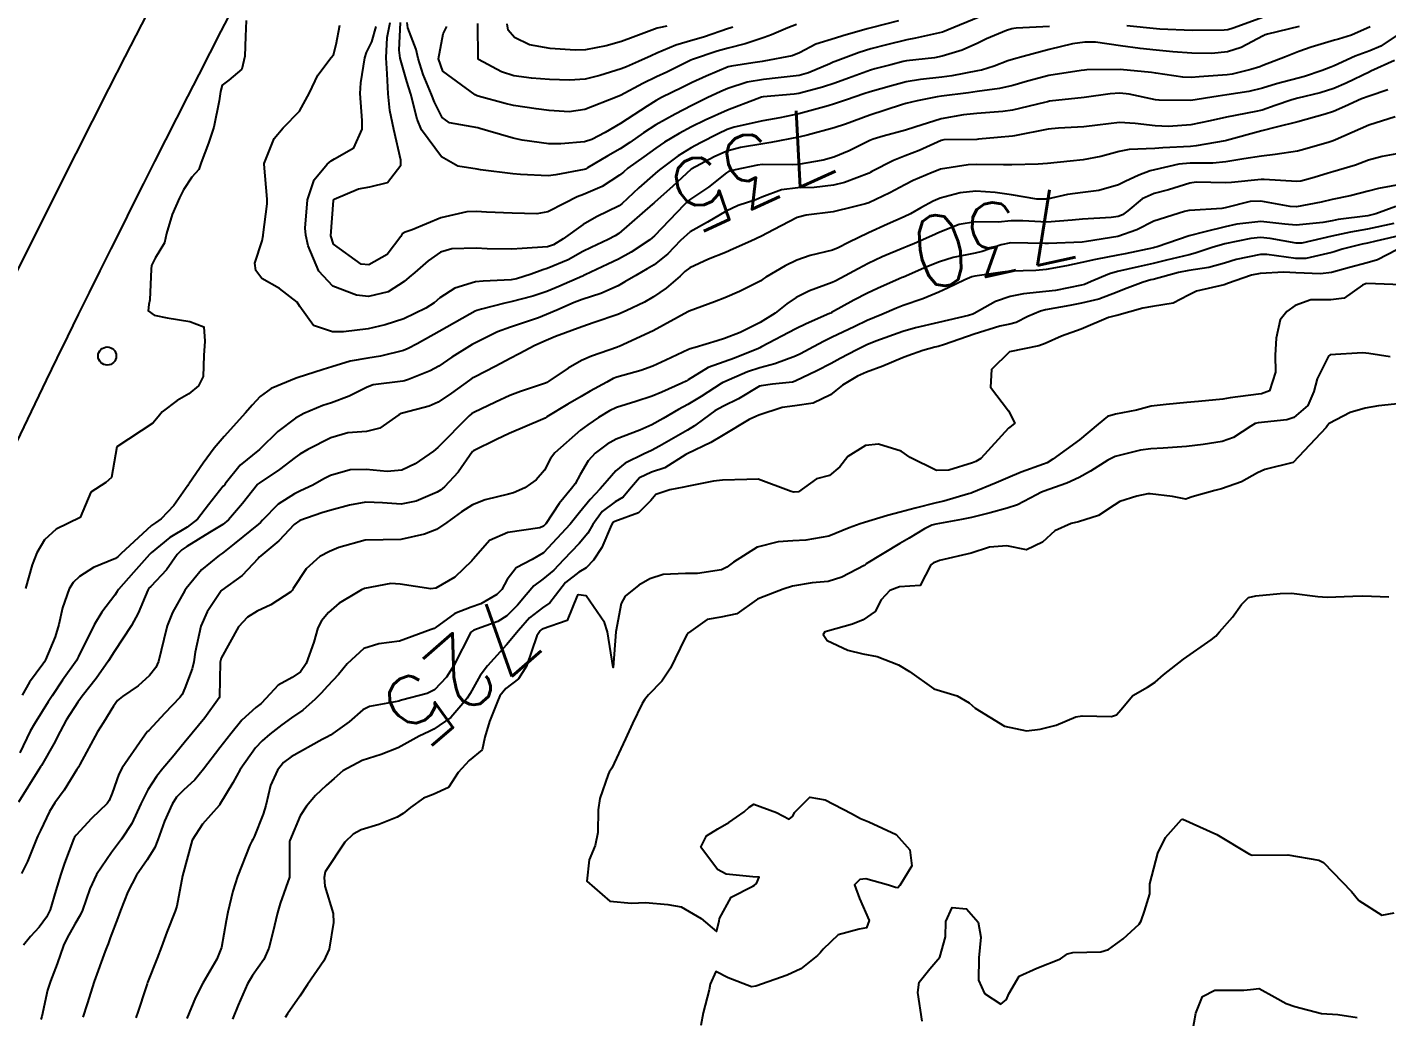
# Model space of a CAD drawing. Header units: metres. Extents: x 318500 to 325275, y 7408834 to 7428799.
# Drawn here: x 320094.4 to 320170.7, y 7411945.8 to 7412001.3 of the extents above; entities that cross this region are included whole.
import ezdxf
from ezdxf.enums import TextEntityAlignment as Align

# ---------------------------------------------------------------- set-up
doc = ezdxf.new("R2010")
doc.units = ezdxf.units.M
doc.header["$MEASUREMENT"] = 0
for name, color, linetype in [('Cotas', 45, 'Continuous'), ('Curvas de Nivel 1m', 11, 'Continuous'), ('Curvas de Nivel 5m', 15, 'Continuous'), ('Linha Férrea', 20, 'Continuous'), ('Postes', 20, 'Continuous')]:
    doc.layers.add(name, color=color, linetype=linetype)
doc.styles.add('Style-STANDARD', font='STANDARD.shx')

msp = doc.modelspace()

# ---------------------------------------------------------------- linework, layer by layer
at = {"layer": 'Curvas de Nivel 1m', "flags": 128}
for points, elevation in [([(320165.755, 7412001.299), (320163.986, 7412000.866), (320163.808, 7412000.811), (320163.749, 7412000.779), (320162.517, 7412000.109), (320161.735, 7411999.869), (320160.855, 7411999.787), (320159.733, 7411999.791), (320158.669, 7411999.871), (320157.735, 7411999.966), (320156.837, 7412000.064), (320155.739, 7412000.217), (320154.326, 7412000.409), (320153.741, 7412000.425), (320153.047, 7412000.318), (320151.735, 7411999.997), (320150.279, 7411999.603), (320149.726, 7411999.471), (320149.419, 7411999.369), (320148.645, 7411999.071), (320147.941, 7411998.853), (320147.716, 7411998.8), (320146.278, 7411998.535), (320145.71, 7411998.458), (320144.511, 7411998.325), (320143.706, 7411998.182), (320142.88, 7411997.97), (320141.697, 7411997.63), (320141.344, 7411997.516), (320140.369, 7411997.18), (320139.688, 7411996.949), (320139.329, 7411996.836), (320137.682, 7411996.389), (320136.623, 7411996.174), (320135.678, 7411996.01), (320134.059, 7411995.649), (320133.672, 7411995.513), (320133.164, 7411995.275), (320132.18, 7411994.767), (320131.658, 7411994.485), (320130.916, 7411994.036), (320129.941, 7411993.315), (320129.779, 7411993.177), (320129.636, 7411993.052), (320128.715, 7411992.242), (320127.759, 7411991.348), (320127.609, 7411991.24), (320126.346, 7411990.619), (320125.598, 7411990.183), (320124.473, 7411989.387), (320123.93, 7411989.049), (320123.583, 7411988.945), (320122.159, 7411988.844), (320121.581, 7411988.803), (320120.194, 7411988.831), (320119.581, 7411988.858), (320118.224, 7411988.827), (320117.577, 7411988.639), (320116.901, 7411988.159), (320116.149, 7411987.501), (320115.833, 7411987.228), (320115.552, 7411986.989), (320114.651, 7411986.411), (320113.539, 7411986.16), (320112.862, 7411986.219), (320111.548, 7411986.727), (320110.753, 7411987.572), (320110.167, 7411988.996), (320110.021, 7411989.584), (320109.991, 7411989.981), (320110.126, 7411991.582), (320110.505, 7411992.699), (320111.228, 7411993.566), (320111.445, 7411993.761), (320111.645, 7411993.864), (320112.717, 7411994.481), (320113.18, 7411995.545), (320113.192, 7411996.028), (320113.084, 7411997.546), (320113.114, 7411998.13), (320113.346, 7411999.544), (320113.436, 7411999.831), (320113.733, 7412000.439), (320113.981, 7412001.302)], 736), ([(320151.753, 7412001.297), (320149.891, 7412001.197), (320149.751, 7412001.189), (320149.644, 7412001.168), (320149.335, 7412001.064), (320148.222, 7412000.596), (320147.739, 7412000.368), (320146.852, 7411999.975), (320145.728, 7411999.627), (320145.296, 7411999.546), (320143.723, 7411999.365), (320143.535, 7411999.33), (320142.846, 7411999.149), (320141.959, 7411998.915), (320141.715, 7411998.84), (320140.483, 7411998.404), (320139.704, 7411998.119), (320139.017, 7411997.883), (320137.695, 7411997.536), (320137.421, 7411997.496), (320135.692, 7411997.348), (320135.602, 7411997.331), (320135.347, 7411997.245), (320133.683, 7411996.602), (320132.441, 7411996.045), (320131.674, 7411995.667), (320130.977, 7411995.3), (320130.159, 7411994.816), (320129.657, 7411994.474), (320128.994, 7411993.986), (320128.102, 7411993.343), (320127.849, 7411993.134), (320127.634, 7411992.957), (320126.661, 7411992.323), (320125.617, 7411991.865), (320125.256, 7411991.734), (320124.564, 7411991.386), (320123.605, 7411990.895), (320122.98, 7411990.785), (320121.604, 7411990.825), (320120.169, 7411990.879), (320119.605, 7411990.916), (320119.054, 7411990.908), (320117.601, 7411990.573), (320115.986, 7411989.896), (320115.593, 7411989.76), (320115.437, 7411989.666), (320115.362, 7411989.512), (320114.591, 7411988.503), (320113.566, 7411987.925), (320113.133, 7411987.97), (320111.583, 7411989.081), (320111.432, 7411989.562), (320111.577, 7411991.528), (320111.582, 7411991.56), (320111.589, 7411991.581), (320111.611, 7411991.602), (320112.976, 7411992.183), (320113.622, 7411992.297), (320114.607, 7411992.539), (320115.36, 7411993.513), (320115.363, 7411993.796), (320114.963, 7411995.521), (320114.735, 7411996.578), (320114.653, 7411997.526), (320114.595, 7411998.638), (320114.543, 7411999.528), (320114.583, 7412000.682), (320114.752, 7412001.525)], 737), ([(320147.757, 7412001.792), (320146.068, 7412001.105), (320145.849, 7412001.008), (320145.748, 7412000.974), (320144.228, 7412000.647), (320143.741, 7412000.544), (320142.613, 7412000.275), (320141.733, 7412000.037), (320141.07, 7411999.83), (320139.722, 7411999.331), (320139.625, 7411999.287), (320139.428, 7411999.194), (320138.236, 7411998.688), (320137.71, 7411998.554), (320136.527, 7411998.413), (320135.706, 7411998.331), (320134.792, 7411998.165), (320133.698, 7411997.814), (320133.318, 7411997.653), (320132.55, 7411997.287), (320131.686, 7411996.861), (320130.747, 7411996.376), (320129.675, 7411995.785), (320128.972, 7411995.33), (320128.215, 7411994.788), (320127.656, 7411994.425), (320126.973, 7411994.034), (320125.839, 7411993.368), (320125.714, 7411993.294), (320125.638, 7411993.266), (320124.054, 7411992.974), (320123.633, 7411992.918), (320122.064, 7411992.993), (320121.634, 7411993.041), (320119.82, 7411993.265), (320119.638, 7411993.293), (320118.553, 7411993.466), (320117.648, 7411993.992), (320116.521, 7411995.497), (320116.278, 7411996.103), (320115.921, 7411997.507), (320115.7, 7411998.201), (320115.323, 7411999.516), (320115.27, 7411999.974), (320115.347, 7412001.516)], 738), ([(320143.287, 7412001.612), (320141.751, 7412001.222), (320141.527, 7412001.163), (320140.161, 7412000.766), (320139.742, 7412000.648), (320138.648, 7412000.295), (320137.729, 7411999.814), (320137.31, 7411999.64), (320135.722, 7411999.348), (320135.629, 7411999.333), (320135.101, 7411999.249), (320133.906, 7411999.078), (320133.716, 7411999.025), (320132.481, 7411998.516), (320131.703, 7411998.148), (320131.135, 7411997.869), (320129.989, 7411997.317), (320129.688, 7411997.153), (320129.179, 7411996.821), (320127.675, 7411995.852), (320126.818, 7411995.359), (320126.068, 7411994.962), (320125.662, 7411994.825), (320124.345, 7411994.705), (320123.66, 7411994.714), (320122.161, 7411994.924), (320121.664, 7411995.034), (320120.243, 7411995.444), (320119.797, 7411995.574), (320119.672, 7411995.603), (320118.087, 7411995.889), (320117.677, 7411996.194), (320117.247, 7411997.048), (320117.081, 7411997.489), (320116.607, 7411998.596), (320116.324, 7411999.501), (320116.224, 7411999.999), (320115.746, 7412001.222), (320115.715, 7412001.511)], 739), ([(320133.99, 7412001.266), (320133.818, 7412001.2), (320133.749, 7412001.18), (320132.339, 7412000.693), (320131.738, 7412000.519), (320130.793, 7412000.25), (320129.727, 7411999.801), (320129.406, 7411999.644), (320128.696, 7411999.335), (320128.027, 7411999.033), (320127.713, 7411998.915), (320126.526, 7411998.549), (320125.705, 7411998.35), (320124.816, 7411998.276), (320123.704, 7411998.315), (320122.687, 7411998.397), (320121.707, 7411998.531), (320121.014, 7411998.745), (320119.72, 7411999.438), (320119.696, 7411999.46), (320119.691, 7411999.489), (320119.683, 7412001.461)], 741), ([(320130.275, 7412001.315), (320129.843, 7412001.225), (320129.748, 7412001.201), (320128.394, 7412000.687), (320127.737, 7412000.452), (320126.886, 7412000.21), (320125.729, 7411999.995), (320125.143, 7411999.971), (320123.73, 7412000.056), (320122.582, 7412000.267), (320121.739, 7412000.681), (320121.39, 7412001.081), (320121.316, 7412001.437)], 742), ([(320163.759, 7412001.818), (320162.068, 7412001.21), (320161.752, 7412001.116), (320161.563, 7412001.09), (320159.752, 7412001.074), (320157.945, 7412001.141), (320157.752, 7412001.155), (320156.102, 7412001.323)], 737), ([(320171.198, 7412000.768), (320170.339, 7412000.183), (320169.737, 7411999.921), (320168.904, 7411999.63), (320167.724, 7411999.091), (320167.538, 7411999.007), (320167.061, 7411998.827), (320166.059, 7411998.492), (320165.713, 7411998.4), (320164.488, 7411998.079), (320163.705, 7411997.842), (320162.935, 7411997.648), (320161.698, 7411997.46), (320161.221, 7411997.381), (320159.693, 7411997.144), (320157.908, 7411997.161), (320157.694, 7411997.19), (320156.217, 7411997.492), (320155.699, 7411997.553), (320155.158, 7411997.525), (320153.695, 7411997.319), (320151.76, 7411997.098), (320151.691, 7411997.089), (320151.645, 7411997.076), (320151.475, 7411997.033), (320149.686, 7411996.609), (320149.141, 7411996.522), (320147.683, 7411996.407), (320146.937, 7411996.345), (320145.68, 7411996.114), (320144.204, 7411995.654), (320143.674, 7411995.484), (320142.43, 7411995.149), (320141.853, 7411994.972), (320141.666, 7411994.894), (320140.508, 7411994.326), (320139.652, 7411993.961), (320139.05, 7411993.795), (320137.645, 7411993.564), (320137.321, 7411993.539), (320135.645, 7411993.546), (320135.371, 7411993.517), (320134.123, 7411993.263), (320133.746, 7411993.161), (320133.637, 7411993.094), (320132.622, 7411992.283), (320131.615, 7411991.607), (320131.435, 7411991.471), (320131.257, 7411991.295), (320129.592, 7411989.553), (320129.327, 7411989.324), (320128.286, 7411988.632), (320127.573, 7411988.248), (320126.964, 7411987.961), (320125.708, 7411987.369), (320125.606, 7411987.323), (320125.559, 7411987.301), (320124.228, 7411986.712), (320123.546, 7411986.439), (320122.774, 7411986.179), (320121.536, 7411985.859), (320121.19, 7411985.779), (320119.885, 7411985.446), (320119.614, 7411985.364), (320119.529, 7411985.325), (320119.227, 7411985.154), (320117.517, 7411984.184), (320116.271, 7411983.499), (320115.777, 7411983.235), (320115.504, 7411983.125), (320114.221, 7411982.801), (320113.498, 7411982.697), (320112.523, 7411982.517), (320111.49, 7411982.203), (320110.999, 7411982.056), (320109.545, 7411981.589), (320109.495, 7411981.575), (320109.48, 7411981.567), (320108.09, 7411980.985), (320107.464, 7411980.541), (320107.016, 7411980.058), (320106.649, 7411979.622), (320105.437, 7411978.307), (320104.88, 7411977.648), (320104.271, 7411976.804), (320103.475, 7411975.669), (320103.447, 7411975.621), (320103.398, 7411975.546), (320102.627, 7411974.432), (320101.916, 7411973.685), (320101.59, 7411973.465), (320101.366, 7411973.304), (320099.642, 7411971.716), (320099.497, 7411971.568), (320099.346, 7411971.46), (320098.122, 7411970.954), (320097.331, 7411970.452), (320096.971, 7411970.108), (320096.754, 7411969.756), (320096.367, 7411968.697), (320096.164, 7411967.761), (320095.972, 7411967.074), (320095.429, 7411965.768), (320095.37, 7411965.667), (320095.266, 7411965.527), (320094.516, 7411964.516), (320094.106, 7411963.787)], 734), ([(320171.12, 7411999.379), (320169.782, 7411998.789), (320169.741, 7411998.769), (320169.72, 7411998.761), (320168.408, 7411998.111), (320167.705, 7411997.815), (320166.948, 7411997.58), (320165.697, 7411997.283), (320165.351, 7411997.189), (320164.412, 7411996.859), (320163.687, 7411996.608), (320163.332, 7411996.519), (320161.683, 7411996.201), (320160.776, 7411996.005), (320159.679, 7411995.787), (320158.428, 7411995.69), (320157.678, 7411995.721), (320156.564, 7411995.846), (320155.679, 7411995.905), (320154.453, 7411995.768), (320153.677, 7411995.663), (320152.251, 7411995.597), (320151.675, 7411995.538), (320149.788, 7411995.165), (320149.671, 7411995.146), (320148.833, 7411995.063), (320147.776, 7411994.971), (320147.668, 7411994.964), (320145.83, 7411994.945), (320145.667, 7411994.909), (320144.441, 7411994.339), (320143.654, 7411994.036), (320143.002, 7411993.787), (320141.795, 7411993.158), (320141.694, 7411993.105), (320141.639, 7411993.076), (320140.259, 7411992.552), (320139.628, 7411992.394), (320138.558, 7411992.268), (320137.625, 7411992.239), (320136.71, 7411992.138), (320135.617, 7411991.719), (320135.282, 7411991.577), (320134.289, 7411991.26), (320133.607, 7411990.939), (320132.557, 7411990.324), (320131.595, 7411989.784), (320131.042, 7411989.298), (320130.343, 7411988.544), (320129.569, 7411987.936), (320129.188, 7411987.703), (320128.546, 7411987.335), (320127.927, 7411986.972), (320127.551, 7411986.76), (320126.577, 7411986.327), (320125.539, 7411985.982), (320125.093, 7411985.82), (320124.109, 7411985.391), (320123.527, 7411985.139), (320123.084, 7411984.965), (320121.52, 7411984.437), (320120.791, 7411984.164), (320119.511, 7411983.536), (320119.36, 7411983.452), (320118.225, 7411982.743), (320117.491, 7411982.245), (320117, 7411981.975), (320115.783, 7411981.505), (320115.561, 7411981.426), (320115.478, 7411981.407), (320113.807, 7411981.195), (320113.473, 7411981.075), (320112.456, 7411980.554), (320111.459, 7411980.193), (320110.988, 7411980.036), (320109.916, 7411979.583), (320109.447, 7411979.328), (320108.455, 7411978.584), (320107.473, 7411977.61), (320107.452, 7411977.587), (320107.429, 7411977.575), (320106.344, 7411976.698), (320105.503, 7411975.638), (320105.461, 7411975.577), (320105.398, 7411975.507), (320104.571, 7411974.464), (320103.956, 7411973.661), (320103.365, 7411973.212), (320102.396, 7411972.643), (320101.351, 7411971.785), (320101.261, 7411971.691), (320100.357, 7411970.682), (320099.512, 7411969.717), (320099.435, 7411969.601), (320099.315, 7411969.411), (320098.578, 7411968.454), (320098.145, 7411967.737), (320097.272, 7411965.97), (320097.207, 7411965.815), (320097.175, 7411965.751), (320096.375, 7411964.637), (320095.796, 7411963.764), (320095.579, 7411963.422), (320095.227, 7411962.875), (320094.797, 7411962.196), (320094.566, 7411961.78), (320093.973, 7411960.569)], 733), ([(320170.742, 7411997.737), (320169.699, 7411997.39), (320169.263, 7411997.23), (320168.32, 7411996.811), (320167.687, 7411996.531), (320167.23, 7411996.369), (320165.681, 7411995.952), (320164.473, 7411995.654), (320163.676, 7411995.437), (320161.685, 7411994.905), (320161.62, 7411994.891), (320159.984, 7411994.596), (320159.665, 7411994.572), (320158.122, 7411994.485), (320157.663, 7411994.455), (320156.232, 7411994.393), (320155.66, 7411994.287), (320154.642, 7411993.999), (320153.652, 7411993.811), (320152.921, 7411993.741), (320151.649, 7411993.613), (320151.118, 7411993.565), (320149.647, 7411993.534), (320149.166, 7411993.538), (320147.647, 7411993.563), (320147.193, 7411993.54), (320145.643, 7411993.286), (320145.508, 7411993.245), (320145.179, 7411993.115), (320144.1, 7411992.658), (320143.629, 7411992.42), (320142.794, 7411991.97), (320141.614, 7411991.413), (320141.427, 7411991.349), (320140.765, 7411991.173), (320139.607, 7411990.903), (320138.1, 7411990.71), (320137.604, 7411990.58), (320136.261, 7411989.895), (320135.593, 7411989.539), (320135, 7411989.249), (320134.029, 7411988.818), (320133.58, 7411988.625), (320132.612, 7411988.242), (320131.567, 7411987.758), (320131.302, 7411987.556), (320131.025, 7411987.298), (320130.239, 7411986.62), (320129.542, 7411986.133), (320129.027, 7411985.839), (320128.007, 7411985.343), (320127.528, 7411985.144), (320126.198, 7411984.688), (320125.521, 7411984.46), (320124.029, 7411983.906), (320123.513, 7411983.693), (320122.885, 7411983.409), (320121.99, 7411982.935), (320121.499, 7411982.672), (320120.689, 7411982.241), (320119.483, 7411981.634), (320119.367, 7411981.566), (320119.204, 7411981.454), (320118.208, 7411980.73), (320117.461, 7411980.226), (320116.949, 7411979.996), (320115.451, 7411979.605), (320115.377, 7411979.584), (320115.239, 7411979.512), (320114.188, 7411978.777), (320113.441, 7411978.583), (320112.392, 7411978.498), (320111.437, 7411978.222), (320110.14, 7411977.579), (320109.696, 7411977.316), (320109.423, 7411977.119), (320108.554, 7411976.458), (320107.401, 7411975.685), (320107.359, 7411975.652), (320107.325, 7411975.611), (320106.471, 7411974.536), (320105.686, 7411973.635), (320105.367, 7411973.372), (320104.624, 7411972.912), (320103.355, 7411972.127), (320103.078, 7411971.948), (320102.811, 7411971.675), (320102.204, 7411970.815), (320101.323, 7411969.89), (320101.225, 7411969.788), (320101.159, 7411969.692), (320100.612, 7411968.389), (320100.247, 7411967.706), (320099.275, 7411966.222), (320098.952, 7411965.725), (320098.26, 7411964.73), (320097.486, 7411963.746), (320097.376, 7411963.609), (320097.235, 7411963.407), (320096.583, 7411962.393), (320096.237, 7411961.76), (320095.898, 7411961.068), (320095.191, 7411959.858), (320095.137, 7411959.771), (320095.047, 7411959.631), (320093.907, 7411957.789)], 732), ([(320171.149, 7411996.232), (320169.68, 7411995.766), (320167.804, 7411994.942), (320167.671, 7411994.885), (320167.455, 7411994.813), (320166.08, 7411994.417), (320165.662, 7411994.305), (320164.407, 7411994.11), (320163.657, 7411994.027), (320162.667, 7411993.868), (320161.652, 7411993.698), (320160.918, 7411993.634), (320159.651, 7411993.625), (320159.012, 7411993.567), (320157.645, 7411993.264), (320157.399, 7411993.197), (320156.761, 7411992.959), (320156.004, 7411992.597), (320155.632, 7411992.415), (320154.52, 7411992.093), (320153.625, 7411991.991), (320152.764, 7411991.872), (320151.619, 7411991.62), (320151.037, 7411991.618), (320149.622, 7411991.854), (320148.706, 7411991.981), (320147.625, 7411992.056), (320146.744, 7411991.972), (320145.618, 7411991.664), (320145.228, 7411991.502), (320144.53, 7411991.121), (320143.947, 7411990.786), (320143.605, 7411990.619), (320142.668, 7411990.212), (320141.596, 7411989.719), (320140.481, 7411989.177), (320139.897, 7411988.874), (320139.583, 7411988.755), (320138.333, 7411988.448), (320137.575, 7411988.196), (320136.918, 7411987.872), (320135.846, 7411987.236), (320135.678, 7411987.119), (320135.557, 7411987.039), (320134.367, 7411986.439), (320133.542, 7411986.087), (320132.957, 7411985.858), (320131.531, 7411985.335), (320131.504, 7411985.317), (320131.462, 7411985.291), (320129.519, 7411984.229), (320127.607, 7411983.349), (320127.534, 7411983.325), (320127.509, 7411983.314), (320126.051, 7411982.815), (320125.498, 7411982.569), (320124.739, 7411982.134), (320123.66, 7411981.397), (320123.552, 7411981.326), (320123.478, 7411981.295), (320122.064, 7411980.828), (320121.468, 7411980.601), (320120.665, 7411980.235), (320119.453, 7411979.654), (320119.327, 7411979.577), (320119.184, 7411979.454), (320117.432, 7411977.693), (320117.192, 7411977.484), (320116.156, 7411976.762), (320115.414, 7411976.415), (320114.599, 7411976.331), (320113.414, 7411976.447), (320112.517, 7411976.44), (320111.408, 7411976.118), (320111.044, 7411975.927), (320110.427, 7411975.575), (320109.734, 7411975.246), (320109.393, 7411975.092), (320108.474, 7411974.509), (320107.598, 7411973.608), (320107.49, 7411973.487), (320107.368, 7411973.381), (320106.002, 7411972.276), (320105.351, 7411971.758), (320105.183, 7411971.642), (320104.169, 7411970.826), (320103.322, 7411969.784), (320103.274, 7411969.717), (320103.245, 7411969.671), (320102.55, 7411968.429), (320102.247, 7411967.68), (320102.054, 7411966.911), (320101.761, 7411965.685), (320101.611, 7411965.341), (320101.258, 7411964.895), (320100.623, 7411964.326), (320099.75, 7411963.712), (320099.466, 7411963.487), (320099.232, 7411963.175), (320098.679, 7411962.267), (320098.338, 7411961.733), (320097.344, 7411959.9), (320097.266, 7411959.749), (320097.24, 7411959.698), (320097.188, 7411959.623), (320096.466, 7411958.462), (320095.952, 7411957.762), (320095.639, 7411957.279), (320095.137, 7411956.209), (320094.999, 7411955.905), (320094.94, 7411955.773), (320094.416, 7411954.475), (320094.078, 7411953.785)], 731), ([(320171.636, 7411992.462), (320170.21, 7411992.203), (320169.629, 7411992.06), (320168.62, 7411991.805), (320167.622, 7411991.592), (320166.994, 7411991.445), (320165.615, 7411991.176), (320165.267, 7411991.194), (320163.619, 7411991.503), (320163.011, 7411991.484), (320161.613, 7411991.12), (320161.421, 7411991.084), (320159.611, 7411990.973), (320159.564, 7411990.968), (320159.336, 7411990.924), (320157.604, 7411990.374), (320156.661, 7411989.897), (320155.595, 7411989.516), (320153.825, 7411989.229), (320153.592, 7411989.208), (320151.693, 7411989.13), (320151.591, 7411989.126), (320151.493, 7411989.129), (320149.591, 7411989.16), (320149.047, 7411989.058), (320147.978, 7411988.681), (320147.583, 7411988.584), (320146.342, 7411988.335), (320145.575, 7411988.096), (320144.871, 7411987.817), (320143.562, 7411987.246), (320143.483, 7411987.209), (320143.317, 7411987.134), (320142.111, 7411986.592), (320141.548, 7411986.334), (320140.772, 7411985.941), (320139.531, 7411985.247), (320139.495, 7411985.226), (320139.413, 7411985.191), (320138.107, 7411984.622), (320137.521, 7411984.337), (320135.604, 7411983.332), (320135.51, 7411983.283), (320135.423, 7411983.241), (320134.071, 7411982.691), (320133.498, 7411982.495), (320132.606, 7411982.166), (320131.483, 7411981.482), (320131.367, 7411981.406), (320131.122, 7411981.295), (320129.994, 7411980.79), (320129.469, 7411980.563), (320128.537, 7411980.261), (320127.459, 7411979.923), (320127.069, 7411979.741), (320126.45, 7411979.36), (320125.849, 7411978.963), (320125.443, 7411978.653), (320123.998, 7411977.391), (320123.755, 7411977.065), (320123.415, 7411976.421), (320122.95, 7411975.864), (320122.319, 7411975.416), (320121.685, 7411975.136), (320121.394, 7411975.063), (320120.084, 7411974.749), (320119.385, 7411974.471), (320118.756, 7411974.083), (320117.935, 7411973.472), (320117.366, 7411973.078), (320116.69, 7411972.817), (320115.36, 7411972.526), (320114.366, 7411972.514), (320113.36, 7411972.491), (320111.876, 7411972.073), (320111.353, 7411971.859), (320110.809, 7411971.568), (320110.04, 7411970.879), (320109.323, 7411969.768), (320109.253, 7411969.658), (320109.183, 7411969.591), (320108.059, 7411968.853), (320107.304, 7411968.512), (320106.746, 7411968.17), (320106.254, 7411967.626), (320105.272, 7411965.863), (320105.228, 7411965.641), (320105.188, 7411963.694), (320105.171, 7411963.641), (320104.353, 7411962.523), (320103.652, 7411961.663), (320103.205, 7411961.125), (320102.547, 7411960.326), (320101.999, 7411959.682), (320101.64, 7411959.229), (320101.172, 7411958.486), (320100.894, 7411957.964), (320100.771, 7411957.696), (320100.258, 7411956.589), (320099.691, 7411955.712), (320099.123, 7411954.974), (320098.279, 7411953.732), (320097.909, 7411952.927), (320097.491, 7411951.744), (320097.363, 7411951.458), (320097.068, 7411950.949), (320096.629, 7411950.182), (320096.435, 7411949.756), (320096.072, 7411948.722), (320095.701, 7411947.763), (320095.535, 7411947.245), (320095.222, 7411945.768), (320095.16, 7411945.606)], 729), ([(320171.184, 7411991.199), (320170.062, 7411990.783), (320169.609, 7411990.681), (320167.948, 7411990.465), (320167.606, 7411990.405), (320167.083, 7411990.296), (320165.603, 7411990.149), (320164.962, 7411990.208), (320163.605, 7411990.352), (320162.272, 7411990.214), (320161.602, 7411990.052), (320160.466, 7411989.774), (320159.596, 7411989.556), (320157.79, 7411988.947), (320157.637, 7411988.902), (320157.589, 7411988.888), (320156.005, 7411988.544), (320155.582, 7411988.467), (320154.335, 7411988.233), (320153.576, 7411988.058), (320152.708, 7411987.878), (320151.57, 7411987.67), (320150.984, 7411987.62), (320149.568, 7411987.569), (320149.115, 7411987.508), (320147.563, 7411987.284), (320147.396, 7411987.249), (320146.996, 7411987.088), (320146.036, 7411986.62), (320145.549, 7411986.397), (320144.639, 7411986.023), (320143.538, 7411985.641), (320143.169, 7411985.502), (320142.349, 7411985.148), (320141.526, 7411984.8), (320140.831, 7411984.478), (320139.517, 7411983.859), (320139.071, 7411983.637), (320138.264, 7411983.202), (320137.776, 7411982.937), (320137.504, 7411982.802), (320136.349, 7411982.375), (320135.494, 7411982.156), (320134.806, 7411981.935), (320133.481, 7411981.347), (320133.43, 7411981.321), (320133.341, 7411981.271), (320132.201, 7411980.551), (320131.462, 7411980.102), (320130.942, 7411979.814), (320130.083, 7411979.311), (320129.446, 7411978.955), (320128.77, 7411978.657), (320127.438, 7411978.15), (320126.927, 7411977.863), (320126.261, 7411977.362), (320125.862, 7411976.928), (320125.412, 7411976.172), (320125.137, 7411975.641), (320124.938, 7411975.377), (320124.237, 7411974.537), (320123.485, 7411973.398), (320123.369, 7411973.273), (320123.15, 7411973.186), (320121.365, 7411972.918), (320120.341, 7411972.46), (320119.432, 7411971.449), (320119.399, 7411971.4), (320119.348, 7411971.328), (320118.39, 7411970.408), (320117.325, 7411969.798), (320117.042, 7411969.766), (320115.328, 7411970.022), (320114.794, 7411970.049), (320113.324, 7411969.781), (320113.151, 7411969.704), (320112.869, 7411969.537), (320111.905, 7411968.957), (320111.303, 7411968.431), (320110.903, 7411967.959), (320110.699, 7411967.569), (320110.473, 7411966.763), (320110.05, 7411965.578), (320109.733, 7411965.113), (320109.258, 7411964.785), (320108.485, 7411964.365), (320107.791, 7411963.604), (320107.519, 7411963.324), (320107.232, 7411963.105), (320106.445, 7411962.399), (320105.813, 7411961.631), (320105.202, 7411960.847), (320104.282, 7411959.654), (320103.802, 7411959.04), (320103.172, 7411958.459), (320102.77, 7411958.07), (320102.527, 7411957.676), (320102.096, 7411956.731), (320101.716, 7411955.684), (320101.558, 7411955.254), (320101.119, 7411954.555), (320100.521, 7411953.699), (320100.037, 7411952.765), (320099.63, 7411951.712), (320099.484, 7411951.304), (320099.057, 7411950.182), (320098.928, 7411949.846), (320098.874, 7411949.723), (320098.763, 7411949.442), (320098.144, 7411947.733), (320097.753, 7411946.481), (320097.508, 7411945.742)], 728), ([(320171.078, 7411990.241), (320169.601, 7411989.937), (320168.637, 7411989.762), (320167.597, 7411989.544), (320165.907, 7411989.149), (320165.593, 7411989.14), (320164.139, 7411989.405), (320163.596, 7411989.464), (320163.059, 7411989.412), (320161.592, 7411989.112), (320160.872, 7411988.901), (320159.919, 7411988.581), (320159.584, 7411988.494), (320158.319, 7411988.199), (320157.576, 7411988.012), (320156.724, 7411987.807), (320155.569, 7411987.549), (320155.121, 7411987.423), (320154.087, 7411986.992), (320153.724, 7411986.831), (320153.557, 7411986.787), (320152.082, 7411986.492), (320151.551, 7411986.425), (320150.293, 7411986.299), (320149.547, 7411986.15), (320148.733, 7411985.871), (320147.532, 7411985.196), (320147.456, 7411985.156), (320147.213, 7411985.085), (320145.526, 7411984.701), (320144.243, 7411984.403), (320143.521, 7411984.198), (320142.016, 7411983.653), (320141.513, 7411983.444), (320140.942, 7411983.169), (320140.014, 7411982.671), (320139.498, 7411982.4), (320138.704, 7411981.986), (320137.483, 7411981.396), (320137.341, 7411981.353), (320136.213, 7411981.229), (320135.567, 7411981.15), (320135.478, 7411981.117), (320134.303, 7411980.422), (320133.461, 7411980.008), (320132.985, 7411979.747), (320132.345, 7411979.281), (320131.835, 7411978.898), (320131.444, 7411978.659), (320129.874, 7411977.753), (320129.432, 7411977.507), (320129.016, 7411977.326), (320127.953, 7411976.811), (320127.415, 7411976.373), (320126.939, 7411975.823), (320126.539, 7411975.359), (320125.989, 7411974.766), (320125.38, 7411974.039), (320125.086, 7411973.662), (320124.851, 7411973.378), (320123.354, 7411971.771), (320122.736, 7411971.409), (320121.835, 7411970.93), (320121.333, 7411970.289), (320121.032, 7411969.726), (320120.74, 7411969.436), (320119.845, 7411968.912), (320119.309, 7411968.726), (320118.391, 7411968.376), (320117.291, 7411967.579), (320117.23, 7411967.541), (320117.056, 7411967.484), (320115.283, 7411966.818), (320114.129, 7411966.674), (320113.279, 7411966.42), (320112.355, 7411965.544), (320111.86, 7411964.952), (320111.251, 7411964.295), (320110.896, 7411963.915), (320110.56, 7411963.57), (320109.851, 7411962.96), (320109.224, 7411962.516), (320108.681, 7411962.132), (320108.003, 7411961.602), (320107.573, 7411961.239), (320107.202, 7411960.842), (320106.342, 7411959.623), (320105.936, 7411958.871), (320105.192, 7411957.64), (320105.178, 7411957.622), (320105.159, 7411957.601), (320104.228, 7411956.57), (320103.656, 7411955.662), (320103.11, 7411953.67), (320102.787, 7411951.971), (320102.695, 7411951.674), (320102.234, 7411950.507), (320101.933, 7411949.681), (320101.679, 7411949.048), (320101.145, 7411947.689), (320101.117, 7411947.6), (320101.024, 7411947.317), (320100.629, 7411946.072), (320100.489, 7411945.698)], 727), ([(320171.599, 7411989.61), (320170.063, 7411989.251), (320169.594, 7411989.152), (320169.295, 7411989.091), (320168.181, 7411988.804), (320167.734, 7411988.662), (320167.587, 7411988.619), (320166.138, 7411988.275), (320165.582, 7411988.275), (320163.942, 7411988.508), (320163.585, 7411988.508), (320162.235, 7411988.229), (320161.577, 7411988.023), (320160.697, 7411987.779), (320159.57, 7411987.606), (320158.998, 7411987.499), (320157.562, 7411987.113), (320157.432, 7411987.081), (320157.016, 7411986.955), (320155.958, 7411986.562), (320155.551, 7411986.396), (320154.52, 7411986.01), (320153.542, 7411985.779), (320152.892, 7411985.657), (320151.535, 7411985.396), (320151.24, 7411985.328), (320150.547, 7411985.04), (320149.878, 7411984.695), (320149.526, 7411984.601), (320148.963, 7411984.497), (320147.52, 7411984.047), (320145.865, 7411983.457), (320145.512, 7411983.352), (320145.318, 7411983.306), (320144.654, 7411983.119), (320143.808, 7411982.824), (320143.504, 7411982.706), (320142.394, 7411982.249), (320141.491, 7411981.905), (320140.974, 7411981.682), (320140.143, 7411981.18), (320139.774, 7411980.887), (320139.472, 7411980.646), (320138.497, 7411980.167), (320137.462, 7411980.025), (320136.748, 7411979.934), (320135.454, 7411979.504), (320135.269, 7411979.427), (320134.894, 7411979.248), (320133.441, 7411978.382), (320132.756, 7411977.958), (320131.43, 7411977.334), (320131.355, 7411977.291), (320130.179, 7411976.548), (320129.415, 7411976.297), (320128.75, 7411975.989), (320128.19, 7411975.338), (320127.837, 7411974.9), (320127.389, 7411974.634), (320126.647, 7411974.092), (320126.139, 7411973.362), (320125.856, 7411972.874), (320125.359, 7411972.297), (320124.488, 7411971.383), (320123.935, 7411970.797), (320123.334, 7411970.305), (320122.817, 7411969.918), (320122.383, 7411969.414), (320121.898, 7411968.835), (320121.302, 7411968.24), (320120.804, 7411967.929), (320119.447, 7411967.448), (320119.289, 7411967.332), (320118.337, 7411965.464), (320117.927, 7411964.803), (320117.249, 7411964.095), (320116.845, 7411963.887), (320115.401, 7411963.508), (320115.276, 7411963.473), (320115.239, 7411963.467), (320113.599, 7411963.162), (320113.232, 7411962.971), (320112.456, 7411962.307), (320111.411, 7411961.557), (320111.209, 7411961.444), (320110.953, 7411961.309), (320109.197, 7411960.334), (320108.775, 7411960.014), (320108.434, 7411959.598), (320108.052, 7411958.726), (320107.776, 7411957.604), (320107.638, 7411957.12), (320107.134, 7411955.852), (320107.048, 7411955.695), (320106.991, 7411955.612), (320106.888, 7411955.374), (320106.191, 7411953.624), (320105.929, 7411952.796), (320105.646, 7411951.632), (320105.562, 7411951.143), (320105.305, 7411949.636), (320105.043, 7411948.988), (320104.243, 7411947.652), (320103.834, 7411946.841), (320103.342, 7411945.665)], 726), ([(320171.506, 7411986.815), (320169.561, 7411986.873), (320169.487, 7411986.865), (320169.307, 7411986.793), (320168.292, 7411986.06), (320167.547, 7411985.962), (320166.413, 7411985.961), (320165.542, 7411985.655), (320165.064, 7411985.32), (320164.705, 7411984.852), (320164.475, 7411983.811), (320164.423, 7411982.856), (320164.442, 7411981.91), (320164.095, 7411980.861), (320163.643, 7411980.702), (320163.477, 7411980.677), (320161.896, 7411980.463), (320161.473, 7411980.393), (320160.109, 7411980.272), (320159.469, 7411980.209), (320158.302, 7411980.103), (320157.466, 7411979.998), (320156.645, 7411979.776), (320155.459, 7411979.555), (320155.002, 7411979.431), (320154.484, 7411978.984), (320153.441, 7411978.122), (320151.947, 7411977.022), (320151.632, 7411976.821), (320151.426, 7411976.741), (320150.156, 7411976.305), (320149.414, 7411975.989), (320148.77, 7411975.699), (320147.401, 7411975.148), (320147.35, 7411975.131), (320147.214, 7411975.083), (320145.817, 7411974.681), (320145.392, 7411974.584), (320144.218, 7411974.291), (320143.384, 7411974.052), (320142.658, 7411973.864), (320141.375, 7411973.485), (320141.13, 7411973.408), (320140.51, 7411973.173), (320139.365, 7411972.709), (320138.081, 7411972.485), (320137.362, 7411972.458), (320136.539, 7411972.4), (320135.359, 7411972.096), (320134.022, 7411971.26), (320133.642, 7411970.969), (320133.343, 7411970.831), (320132, 7411970.623), (320131.34, 7411970.626), (320130.076, 7411970.571), (320129.335, 7411970.321), (320128.704, 7411969.955), (320127.951, 7411969.341), (320127.725, 7411968.933), (320127.413, 7411967.348), (320127.27, 7411965.35), (320126.95, 7411967.353), (320126.781, 7411967.872), (320125.762, 7411969.366), (320125.321, 7411969.431), (320125.279, 7411969.412), (320125.258, 7411969.371), (320124.696, 7411967.982), (320123.291, 7411967.491), (320123.231, 7411967.461), (320123.182, 7411967.402), (320122.997, 7411967.114), (320122.404, 7411965.413), (320121.963, 7411964.716), (320121.251, 7411964.161), (320120.92, 7411963.759), (320120.776, 7411963.435), (320120.339, 7411962.323), (320120.068, 7411961.441), (320119.923, 7411960.723), (320119.197, 7411960.129), (320118.577, 7411959.459), (320118.03, 7411958.615), (320117.171, 7411958.219), (320116.637, 7411958.019), (320115.898, 7411957.499), (320115.498, 7411957.162), (320115.152, 7411956.953), (320114.122, 7411956.544), (320113.141, 7411956.236), (320112.681, 7411955.992), (320112.225, 7411955.544), (320111.113, 7411953.881), (320111.051, 7411953.561), (320111.103, 7411953.085), (320111.565, 7411951.553), (320111.574, 7411951.051), (320111.336, 7411949.556), (320111.043, 7411948.893), (320110.121, 7411947.574), (320109.691, 7411946.909), (320109.005, 7411945.927), (320108.87, 7411945.723)], 724), ([(320170.86, 7411982.77), (320169.672, 7411982.948), (320169.512, 7411982.971), (320169.319, 7411982.985), (320167.511, 7411982.884), (320167.415, 7411982.811), (320166.773, 7411981.539), (320166.593, 7411980.823), (320166.249, 7411980.047), (320165.458, 7411979.37), (320165.065, 7411979.237), (320163.453, 7411979.065), (320163.299, 7411979.025), (320163.044, 7411978.874), (320162.08, 7411978.247), (320161.441, 7411978.024), (320160.382, 7411977.849), (320159.438, 7411977.733), (320158.139, 7411977.641), (320157.437, 7411977.611), (320156.851, 7411977.541), (320155.432, 7411977.185), (320155.018, 7411976.976), (320154.057, 7411976.354), (320153.415, 7411976.002), (320152.736, 7411975.684), (320151.403, 7411975.213), (320151.27, 7411975.163), (320151.02, 7411975.034), (320149.966, 7411974.47), (320149.388, 7411974.276), (320148.425, 7411974.024), (320147.38, 7411973.763), (320146.822, 7411973.644), (320145.374, 7411973.382), (320145.159, 7411973.327), (320144.74, 7411973.116), (320143.889, 7411972.601), (320143.362, 7411972.304), (320141.477, 7411971.158), (320141.404, 7411971.105), (320141.349, 7411971.069), (320140.108, 7411970.408), (320139.335, 7411970.168), (320138.442, 7411970.09), (320137.33, 7411969.909), (320136.807, 7411969.739), (320135.501, 7411969.237), (320135.379, 7411969.179), (320135.318, 7411969.133), (320134.207, 7411968.356), (320133.304, 7411968.173), (320132.545, 7411968.034), (320131.499, 7411967.288), (320131.405, 7411967.173), (320131.287, 7411966.967), (320130.492, 7411965.302), (320129.997, 7411964.571), (320129.247, 7411963.805), (320129.026, 7411963.54), (320128.904, 7411963.325), (320128.35, 7411962.206), (320127.957, 7411961.339), (320127.194, 7411959.704), (320127.057, 7411959.486), (320126.984, 7411959.352), (320126.518, 7411958.008), (320126.426, 7411957.357), (320126.405, 7411956.093), (320126.258, 7411955.359), (320125.917, 7411954.567), (320125.797, 7411953.363), (320127.093, 7411952.244), (320128.293, 7411952.131), (320129.093, 7411952.161), (320130.335, 7411952.058), (320131.09, 7411951.923), (320132.205, 7411951.279), (320133.069, 7411950.544), (320133.217, 7411951.129), (320133.24, 7411951.268), (320133.887, 7411952.469), (320135.108, 7411953.087), (320135.21, 7411953.137), (320135.307, 7411953.237), (320135.462, 7411953.583), (320135.114, 7411953.604), (320133.61, 7411953.757), (320133.117, 7411954.011), (320132.19, 7411955.279), (320132.508, 7411955.908), (320133.146, 7411956.305), (320133.76, 7411956.652), (320134.617, 7411957.248), (320134.895, 7411957.513), (320135.167, 7411957.691), (320136.436, 7411957.221), (320137.154, 7411956.835), (320137.36, 7411957.005), (320137.454, 7411957.207), (320138.3, 7411958.071), (320139.171, 7411957.923), (320140.637, 7411957.168), (320141.156, 7411956.875), (320141.608, 7411956.698), (320143.143, 7411955.978), (320143.918, 7411955.122), (320144.024, 7411954.218), (320143.359, 7411953.128), (320143.238, 7411952.999), (320143.108, 7411953.01), (320142.73, 7411953.136), (320141.457, 7411953.499), (320141.113, 7411953.467), (320140.822, 7411953.164), (320141.099, 7411952.4), (320141.63, 7411951.152), (320141.486, 7411950.741), (320141.073, 7411950.669), (320139.892, 7411950.353), (320139.055, 7411949.545), (320138.893, 7411949.351), (320138.729, 7411949.193), (320137.805, 7411948.44), (320137.039, 7411948.101), (320135.273, 7411947.477), (320135.032, 7411947.438), (320133.726, 7411947.948), (320133.04, 7411948.303), (320132.721, 7411947.585), (320132.652, 7411947.274), (320132.313, 7411945.975), (320132.198, 7411945.278)], 723), ([(320171.471, 7411980.156), (320170.223, 7411980.024), (320169.467, 7411979.897), (320168.615, 7411979.646), (320167.453, 7411979.035), (320167.349, 7411978.914), (320167.276, 7411978.813), (320165.43, 7411976.84), (320163.829, 7411976.459), (320163.421, 7411976.272), (320162.526, 7411975.766), (320161.407, 7411975.368), (320161.032, 7411975.269), (320159.755, 7411974.915), (320159.501, 7411974.816), (320159.398, 7411974.795), (320158.65, 7411974.931), (320157.402, 7411975.091), (320157.269, 7411975.084), (320156.654, 7411974.957), (320155.709, 7411974.653), (320155.392, 7411974.444), (320154.497, 7411973.87), (320153.378, 7411973.523), (320152.968, 7411973.415), (320152.046, 7411973.02), (320151.363, 7411972.375), (320150.456, 7411971.942), (320149.361, 7411972.175), (320148.397, 7411972.101), (320147.357, 7411971.755), (320145.587, 7411971.341), (320145.351, 7411971.259), (320145.245, 7411971.217), (320145.1, 7411971.112), (320144.506, 7411969.944), (320143.331, 7411969.866), (320142.801, 7411969.665), (320142.309, 7411969.145), (320141.977, 7411968.483), (320141.303, 7411968.024), (320140.695, 7411967.773), (320139.293, 7411967.393), (320139.143, 7411967.34), (320139.056, 7411967.192), (320139.287, 7411966.855), (320140.432, 7411966.323), (320141.28, 7411966.114), (320142.085, 7411965.955), (320143.274, 7411965.503), (320143.895, 7411965.124), (320145.256, 7411964.157), (320146.577, 7411963.763), (320147.244, 7411963.359), (320147.576, 7411963.075), (320149.225, 7411962.058), (320150.468, 7411961.791), (320151.223, 7411961.883), (320152.126, 7411962.117), (320153.234, 7411962.574), (320153.587, 7411962.642), (320155.234, 7411962.595), (320155.505, 7411962.698), (320155.764, 7411962.965), (320156.428, 7411963.783), (320157.26, 7411964.253), (320157.677, 7411964.53), (320158.158, 7411964.937), (320159.279, 7411965.805), (320160.824, 7411966.897), (320161.079, 7411967.107), (320161.297, 7411967.349), (320162.015, 7411968.177), (320162.531, 7411968.878), (320162.923, 7411969.277), (320163.327, 7411969.359), (320164.691, 7411969.488), (320165.33, 7411969.512), (320166.812, 7411969.334), (320167.327, 7411969.297), (320168.772, 7411969.352), (320169.329, 7411969.359), (320170.793, 7411969.303)], 722), ([(320144.606, 7411945.514), (320144.364, 7411947.117), (320144.443, 7411947.709), (320145.043, 7411948.442), (320145.608, 7411949.102), (320145.916, 7411950.249), (320145.932, 7411951.097), (320146.297, 7411951.886), (320147.091, 7411951.815), (320147.744, 7411951.07), (320147.905, 7411950.23), (320147.784, 7411949.069), (320147.779, 7411947.811), (320148.105, 7411947.064), (320149.021, 7411946.466), (320149.348, 7411946.724), (320149.469, 7411947.046), (320150.043, 7411948.037), (320151.045, 7411948.483), (320152.374, 7411949.01), (320152.77, 7411949.289), (320153.055, 7411949.359), (320154.639, 7411949.393), (320155.058, 7411949.526), (320155.891, 7411950.139), (320156.777, 7411950.953), (320156.895, 7411951.14), (320157.091, 7411951.675), (320157.389, 7411952.662), (320157.376, 7411952.946), (320157.386, 7411953.22), (320157.831, 7411954.939), (320158.269, 7411955.807), (320159.158, 7411956.814), (320159.244, 7411956.834), (320161.146, 7411955.973), (320162.981, 7411954.871), (320163.129, 7411954.818), (320165.13, 7411954.84), (320166.858, 7411954.545), (320167.126, 7411954.406), (320168.696, 7411952.794), (320169.102, 7411952.288), (320170.402, 7411951.458), (320171.093, 7411951.593)], 723), ([(320159.777, 7411944.908), (320159.967, 7411945.954), (320160.335, 7411946.9), (320161.034, 7411947.245), (320162.653, 7411947.254), (320163.034, 7411947.285), (320163.519, 7411947.347), (320164.394, 7411946.85), (320165.025, 7411946.504), (320165.527, 7411946.328), (320167.017, 7411945.945), (320167.935, 7411945.882), (320169.014, 7411945.726)], 724)]:
    msp.add_lwpolyline(points, dxfattribs=dict(at, elevation=elevation))
at = {"layer": 'Curvas de Nivel 5m', "flags": 128}
for points, elevation in [([(320106.68, 7412001.631), (320106.635, 7412000.732), (320106.613, 7411999.631), (320106.434, 7411998.908), (320105.7, 7411998.291), (320105.338, 7411998.003), (320105.232, 7411997.647), (320105.164, 7411997.127), (320104.862, 7411995.652), (320104.568, 7411994.745), (320104.164, 7411993.662), (320104.018, 7411993.28), (320103.628, 7411992.837), (320103.161, 7411992.13), (320102.947, 7411991.677), (320102.53, 7411990.751), (320102.219, 7411989.684), (320102.107, 7411989.16), (320101.569, 7411988.303), (320101.372, 7411987.884), (320101.348, 7411987.693), (320101.268, 7411985.96), (320101.217, 7411985.695), (320101.176, 7411985.344), (320101.524, 7411985.107), (320102.251, 7411984.954), (320103.521, 7411984.747), (320104.304, 7411984.444), (320104.361, 7411983.657), (320104.31, 7411982.846), (320104.268, 7411981.658), (320103.999, 7411981.135), (320103.465, 7411980.695), (320102.818, 7411980.318), (320101.975, 7411979.685), (320101.737, 7411979.397), (320101.444, 7411979.056), (320099.43, 7411977.72), (320099.132, 7411975.996), (320098.803, 7411975.729), (320097.956, 7411975.177), (320097.37, 7411973.75), (320096.02, 7411973.107), (320095.357, 7411972.509), (320094.933, 7411971.776), (320094.668, 7411971.108), (320094.291, 7411969.785)], 735), ([(320169.755, 7412001.281), (320168.695, 7412000.806), (320167.977, 7412000.586), (320167.746, 7412000.522), (320166.429, 7412000.144), (320165.736, 7411999.895), (320164.991, 7411999.591), (320163.723, 7411999.101), (320163.555, 7411999.04), (320163.046, 7411998.88), (320161.996, 7411998.616), (320161.715, 7411998.579), (320160.16, 7411998.469), (320159.713, 7411998.431), (320159.23, 7411998.445), (320157.716, 7411998.675), (320157.477, 7411998.714), (320155.719, 7411998.886), (320153.857, 7411998.859), (320153.718, 7411998.848), (320153.539, 7411998.824), (320151.713, 7411998.54), (320150.525, 7411998.231), (320149.704, 7411997.983), (320148.952, 7411997.817), (320147.698, 7411997.645), (320147.203, 7411997.582), (320145.694, 7411997.393), (320145.45, 7411997.357), (320144.324, 7411997.13), (320143.688, 7411996.974), (320143.452, 7411996.907), (320141.682, 7411996.313), (320140.31, 7411995.814), (320139.674, 7411995.607), (320138.154, 7411995.205), (320137.768, 7411995.109), (320137.668, 7411995.083), (320136.11, 7411994.786), (320135.662, 7411994.72), (320134.409, 7411994.509), (320133.656, 7411994.303), (320132.941, 7411993.987), (320131.64, 7411993.29), (320130.603, 7411992.328), (320129.612, 7411991.434), (320129.552, 7411991.38), (320129.487, 7411991.322), (320127.593, 7411989.689), (320127.392, 7411989.552), (320126.999, 7411989.356), (320126.043, 7411988.906), (320125.579, 7411988.667), (320124.74, 7411988.215), (320123.565, 7411987.72), (320123.326, 7411987.641), (320122.662, 7411987.413), (320121.845, 7411987.136), (320121.555, 7411987.083), (320119.981, 7411987.019), (320119.553, 7411986.969), (320118.39, 7411986.624), (320117.539, 7411986.078), (320117.22, 7411985.8), (320116.765, 7411985.491), (320115.524, 7411984.902), (320114.476, 7411984.565), (320113.518, 7411984.342), (320112.137, 7411984.171), (320111.516, 7411984.174), (320110.462, 7411984.519), (320109.7, 7411985.587), (320109.534, 7411985.829), (320108.552, 7411986.593), (320107.553, 7411987.163), (320107.23, 7411987.615), (320107.167, 7411988.015), (320107.585, 7411989.281), (320107.626, 7411989.573), (320107.627, 7411989.61), (320107.859, 7411991.356), (320107.863, 7411991.607), (320107.681, 7411993.568), (320107.682, 7411993.61), (320108.254, 7411995.018), (320108.754, 7411995.604), (320109.68, 7411996.554), (320110.227, 7411997.582), (320110.708, 7411998.572), (320111.455, 7411999.564), (320111.573, 7411999.711), (320111.731, 7412000.278), (320111.928, 7412001.377)], 735), ([(320137.564, 7412001.41), (320137.075, 7412001.227), (320136.152, 7412000.828), (320135.742, 7412000.675), (320134.671, 7412000.321), (320133.732, 7412000.08), (320133.105, 7411999.903), (320131.722, 7411999.437), (320131.622, 7411999.401), (320131.411, 7411999.303), (320130.292, 7411998.734), (320129.707, 7411998.466), (320128.932, 7411998.101), (320127.691, 7411997.434), (320127.636, 7411997.405), (320127.499, 7411997.353), (320125.683, 7411996.637), (320124.795, 7411996.503), (320123.682, 7411996.577), (320122.946, 7411996.674), (320121.684, 7411996.867), (320121.219, 7411996.969), (320119.689, 7411997.386), (320119.633, 7411997.405), (320119.534, 7411997.462), (320117.71, 7411998.789), (320117.471, 7411999.484), (320117.741, 7412000.877), (320117.933, 7412001.292)], 740), ([(320171.662, 7411994.232), (320170.424, 7411994.013), (320169.655, 7411993.796), (320168.927, 7411993.521), (320167.645, 7411993.136), (320167.392, 7411993.065), (320166.601, 7411992.826), (320165.853, 7411992.62), (320165.636, 7411992.599), (320163.791, 7411992.715), (320163.638, 7411992.716), (320161.974, 7411992.547), (320161.634, 7411992.522), (320159.988, 7411992.561), (320159.634, 7411992.514), (320158.43, 7411992.136), (320157.625, 7411991.922), (320156.953, 7411991.624), (320156.153, 7411990.965), (320155.85, 7411990.725), (320155.607, 7411990.636), (320155.21, 7411990.58), (320153.605, 7411990.491), (320153.033, 7411990.437), (320151.603, 7411990.327), (320150.249, 7411990.398), (320149.603, 7411990.39), (320148.869, 7411990.327), (320147.603, 7411990.341), (320146.693, 7411990.186), (320145.596, 7411989.755), (320145.156, 7411989.553), (320144.186, 7411989.124), (320143.761, 7411988.955), (320143.586, 7411988.887), (320142.358, 7411988.368), (320141.573, 7411988.001), (320141.025, 7411987.712), (320140.045, 7411987.183), (320139.73, 7411987.015), (320139.556, 7411986.941), (320138.29, 7411986.462), (320137.543, 7411986.1), (320137.014, 7411985.742), (320136.366, 7411985.227), (320135.525, 7411984.692), (320134.389, 7411984.128), (320133.515, 7411983.798), (320133.113, 7411983.675), (320131.871, 7411983.286), (320131.589, 7411983.209), (320131.508, 7411983.181), (320130.221, 7411982.587), (320129.494, 7411982.248), (320128.82, 7411982), (320127.484, 7411981.631), (320127.279, 7411981.556), (320126.911, 7411981.356), (320125.991, 7411980.846), (320125.468, 7411980.55), (320124.724, 7411980.118), (320123.549, 7411979.399), (320123.449, 7411979.337), (320123.327, 7411979.28), (320121.44, 7411978.468), (320120.735, 7411978.139), (320119.43, 7411977.497), (320119.378, 7411977.451), (320118.582, 7411976.293), (320117.814, 7411975.474), (320117.586, 7411975.289), (320117.395, 7411975.179), (320116.212, 7411974.673), (320115.385, 7411974.513), (320114.321, 7411974.586), (320113.386, 7411974.621), (320112.469, 7411974.458), (320111.379, 7411974.159), (320110.929, 7411974.015), (320109.691, 7411973.585), (320109.368, 7411973.37), (320108.509, 7411972.448), (320107.495, 7411971.609), (320107.415, 7411971.543), (320107.348, 7411971.462), (320106.45, 7411970.506), (320105.321, 7411969.682), (320105.298, 7411969.663), (320105.279, 7411969.641), (320104.491, 7411968.463), (320104.142, 7411967.657), (320103.825, 7411966.211), (320103.736, 7411965.663), (320103.651, 7411965.277), (320103.248, 7411964.182), (320103.081, 7411963.833), (320102.961, 7411963.673), (320102.119, 7411962.788), (320101.212, 7411961.822), (320101.146, 7411961.755), (320101.094, 7411961.692), (320100.873, 7411961.361), (320099.716, 7411959.712), (320099.537, 7411959.362), (320099.169, 7411958.291), (320099.002, 7411957.883), (320098.876, 7411957.724), (320098.002, 7411956.883), (320097.133, 7411955.953), (320097.049, 7411955.833), (320097.005, 7411955.751), (320096.489, 7411954.383), (320096.281, 7411953.758), (320096.006, 7411952.846), (320095.675, 7411951.764), (320095.486, 7411951.353), (320095.065, 7411950.779), (320094.58, 7411950.254), (320094.196, 7411949.783)], 730), ([(320171.246, 7411988.765), (320170.158, 7411988.205), (320169.579, 7411988.038), (320168.587, 7411987.788), (320167.57, 7411987.507), (320166.962, 7411987.426), (320165.57, 7411987.477), (320164.903, 7411987.517), (320163.569, 7411987.45), (320163.09, 7411987.352), (320161.733, 7411986.888), (320161.617, 7411986.831), (320161.559, 7411986.802), (320160.007, 7411986.459), (320159.55, 7411986.227), (320158.689, 7411985.787), (320157.54, 7411985.596), (320156.999, 7411985.494), (320155.532, 7411985.093), (320155.434, 7411985.069), (320155.066, 7411984.977), (320153.523, 7411984.324), (320152.434, 7411983.931), (320151.515, 7411983.517), (320151.16, 7411983.387), (320149.51, 7411983.05), (320148.504, 7411982.056), (320148.438, 7411981.066), (320149.46, 7411979.735), (320149.81, 7411979.046), (320149.611, 7411978.886), (320149.447, 7411978.763), (320147.905, 7411977.073), (320147.615, 7411976.89), (320147.426, 7411976.823), (320146.108, 7411976.411), (320145.419, 7411976.389), (320143.929, 7411977.125), (320143.434, 7411977.483), (320142.168, 7411977.88), (320141.436, 7411977.793), (320140.443, 7411977.175), (320139.994, 7411976.608), (320139.414, 7411976.121), (320138.679, 7411975.929), (320137.67, 7411975.207), (320137.426, 7411975.184), (320137.4, 7411975.187), (320137.262, 7411975.212), (320135.41, 7411975.917), (320134.772, 7411975.887), (320133.409, 7411975.861), (320132.893, 7411975.79), (320131.403, 7411975.498), (320131.229, 7411975.467), (320130.444, 7411975.304), (320129.662, 7411975.05), (320129.391, 7411974.719), (320128.698, 7411974.012), (320127.373, 7411973.54), (320127.249, 7411973.474), (320127.178, 7411973.352), (320126.641, 7411972.073), (320126.177, 7411971.362), (320125.766, 7411970.944), (320125.34, 7411970.687), (320124.604, 7411970.108), (320124.035, 7411969.389), (320123.728, 7411968.98), (320123.31, 7411968.701), (320122.578, 7411968.134), (320121.959, 7411967.42), (320121.282, 7411966.616), (320120.216, 7411965.441), (320119.815, 7411964.891), (320119.247, 7411963.898), (320119.076, 7411963.619), (320118.956, 7411963.454), (320118.155, 7411962.537), (320117.216, 7411961.889), (320116.939, 7411961.759), (320116.385, 7411961.492), (320115.203, 7411960.847), (320114.25, 7411960.469), (320113.196, 7411960.124), (320112.112, 7411959.546), (320111.617, 7411959.12), (320111.178, 7411958.728), (320110.569, 7411958.169), (320110.061, 7411957.576), (320109.712, 7411957.021), (320109.131, 7411955.647), (320109.115, 7411955.605), (320109.115, 7411955.59), (320109.11, 7411953.59), (320108.579, 7411952.104), (320108.435, 7411951.596), (320108.185, 7411950.477), (320107.959, 7411949.601), (320107.67, 7411948.977), (320107.035, 7411948.073), (320106.757, 7411947.614), (320106.224, 7411946.41), (320105.92, 7411945.626)], 725)]:
    msp.add_lwpolyline(points, dxfattribs=dict(at, elevation=elevation))
at = {"layer": 'Linha Férrea'}
for points in [[(320008.849, 7411791.346), (320030.524, 7411841.112, -0.005892), (320095.469, 7411981.456, -0.040973), (320184.859, 7412131.817, 0.030174), (320242.249, 7412223.402, 0.087341), (320281.936, 7412354.899, 0.031269), (320283.315, 7412417.5, 0.049266), (320270.595, 7412500.199, 0.016981), (320242.602, 7412592.989, -0.039479), (320216.599, 7412699.687, -0.043029)], [(319999.761, 7411780.131, -0.012111), (320067.92, 7411932.396), (320093.517, 7411986.921, -0.031236), (320158.178, 7412099.316), (320188.302, 7412144.403, 0.023786), (320233.279, 7412216.127, 0.100375), (320277.452, 7412355.71, 0.039979), (320279.279, 7412418.607, 0.052818), (320266.401, 7412501.008, 0.015985), (320243.121, 7412578.113, -0.022066), (320218.658, 7412665.024, -0.057292)]]:
    msp.add_lwpolyline(points, format="xyb", dxfattribs=at)
at = {"layer": 'Postes'}
msp.add_circle((320098.884, 7411982.812), 0.509, dxfattribs=at)

# ---------------------------------------------------------------- texts
at = {"layer": 'Cotas', "style": 'Style-STANDARD'}
for s, rotation, p in [('735', 204.4483, (320135.089, 7411993.255, 735)), ('730', 192.5069, (320148.672, 7411989.407, 730)), ('725', 220.84808, (320118.741, 7411965.035, 725))]:
    msp.add_text(s, height=4, rotation=rotation, dxfattribs=at).set_placement(p, align=Align.MIDDLE_CENTER)

doc.saveas('drawing.dxf')
